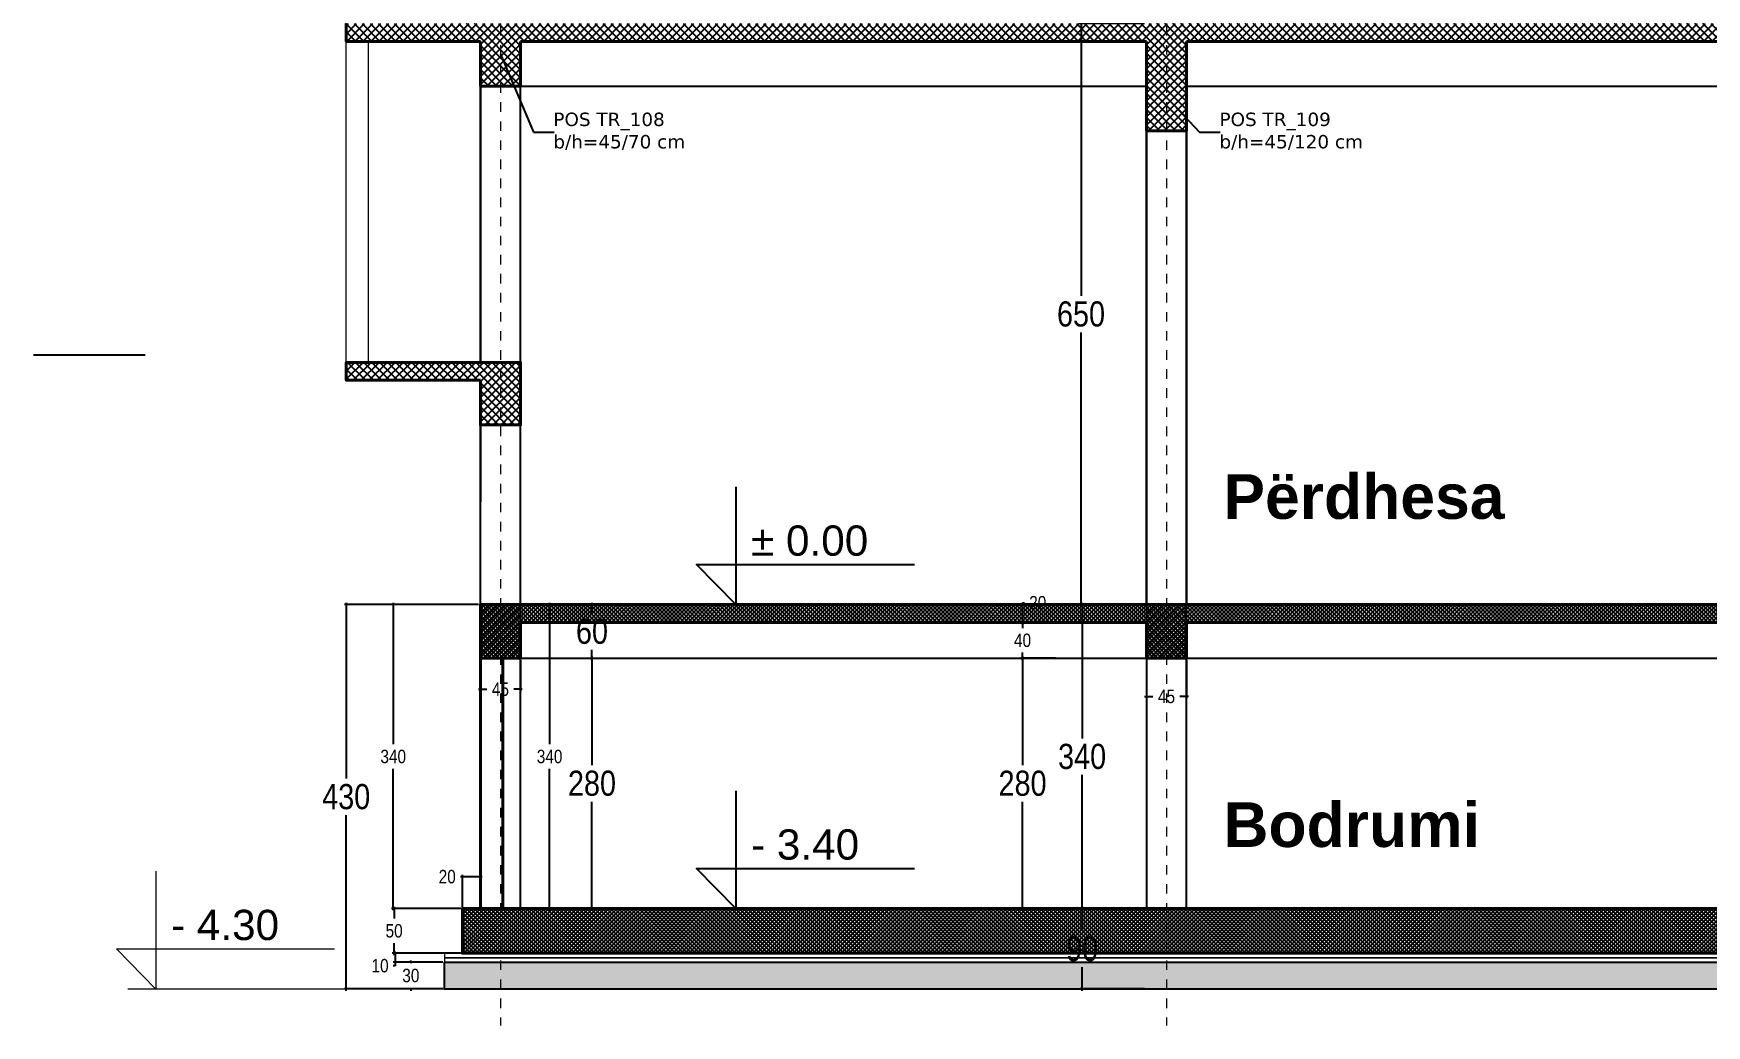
# Model space of a CAD drawing. Header units: centimetres. Extents: x 85226 to 578505, y -13061 to 170378.
# Drawn here: x 440003 to 441875, y 128143 to 129253 of the extents above; entities that cross this region are included whole.
import ezdxf

# ---------------------------------------------------------------- set-up
doc = ezdxf.new("R2010")
doc.units = ezdxf.units.CM
doc.linetypes.add('Dashed', pattern=[10.666667, 5.333333, -5.333333])
doc.linetypes.add('Dot & Dashed', pattern=[12.666666, 6.666666, -3.333333, 0, -2.666667])
for name, color, linetype, lineweight in [('0_Pen_No__6', 6, 'Continuous', 18), ('Akset_Pen_No__13', 13, 'Continuous', 18), ('Dimensionet', 150, 'Continuous', 15), ('Fasada', 7, 'Continuous', 15), ('muri', 7, 'Continuous', 40), ('New_01 Bodrumi_Pen_No__87', 87, 'Continuous', 18), ('Shtyllat', 1, 'Continuous', 25), ('Simbolet e kateve', 7, 'Continuous', 13), ('Spotat', 1, 'Continuous', 15)]:
    doc.layers.add(name, color=color, linetype=linetype, lineweight=lineweight)
doc.layers.add('New_Dimensionet_Pen_No__24', color=7, linetype='Continuous', lineweight=18, true_color=0x7f1f00)
doc.styles.add('Dimensionet CM', font='swissc.ttf', dxfattribs={"height": 15})
doc.styles.add('Mini shkronjat', font='simplex.shx', dxfattribs={"height": 6})
doc.dimstyles.new('Maxi shkronjat', dxfattribs={"dimscale": 2, "dimtxt": 30, "dimasz": 1, "dimexe": 1, "dimexo": 1, "dimgap": 3, "dimtad": 0, "dimtih": 1, "dimtoh": 1, "dimzin": 9, "dimtxsty": 'Dimensionet CM', "dimblk": 'ARCHTICK', "dimcen": 1, "dimdle": 1, "dimadec": 0, "dimazin": 0, "dimtfac": 1, "dimtmove": 0, "dimatfit": 3, "dimldrblk": 'ARCHTICK', "dimfxl": 1, "dimarcsym": 0})
pattern_1 = [(135, (305789.556, 198486.813), (-4.49012806, -4.49012806), []), (225, (305789.556, 198486.813), (4.49012806, -4.49012806), [])]

# ---------------------------------------------------------------- blocks, each defined once
blk = doc.blocks.new('_ArchTick')
at = {"layer": 'Spotat', "color": 0, "const_width": 0.15}
blk.add_lwpolyline([(-0.5, -0.5), (0.5, 0.5)], dxfattribs=at)
blk = doc.blocks.new('*D4611')
at = {"layer": 'DEFPOINTS', "color": 0, "transparency": 16777216}
for p in [(441148.5, 128554), (441109.5, 128274), (441148.5, 128274)]:
    blk.add_point(p, dxfattribs=at)
at = {"layer": 'Dimensionet', "color": 0, "lineweight": -2, "transparency": 16777216}
for p, q in [((441146.5, 128554), (441107.5, 128554)), ((441109.5, 128556), (441109.5, 128434.4)), ((441109.5, 128272), (441109.5, 128393.5)), ((441146.5, 128274), (441107.5, 128274))]:
    blk.add_line(p, q, dxfattribs=at)
at = {"layer": 'Dimensionet', "color": 0, "lineweight": -2, "transparency": 16777216, "xscale": 2, "yscale": 2, "zscale": 2}
for p, rotation in [((441109.5, 128554), 90), ((441109.5, 128274), 270)]:
    blk.add_blockref('_ArchTick', p, dxfattribs=dict(at, rotation=rotation))
at = {"layer": 'Dimensionet', "color": 0, "transparency": 16777216, "insert": (441109.5, 128414), "char_height": 15, "attachment_point": 5, "style": 'Dimensionet CM'}
blk.add_mtext('{\\H1.875x;280}', dxfattribs=at)
blk = doc.blocks.new('*D4612')
at = {"layer": 'DEFPOINTS', "color": 0, "transparency": 16777216}
for p in [(441109.5, 128594), (441123.5, 128594), (441148.5, 128554)]:
    blk.add_point(p, dxfattribs=at)
at = {"layer": 'Dimensionet', "color": 0, "lineweight": -2, "transparency": 16777216}
for p, q in [((441121.5, 128594), (441107.5, 128594)), ((441109.5, 128596), (441109.5, 128587.7)), ((441146.5, 128554), (441107.5, 128554)), ((441109.5, 128552), (441109.5, 128560.3))]:
    blk.add_line(p, q, dxfattribs=at)
at = {"layer": 'Dimensionet', "color": 0, "lineweight": -2, "transparency": 16777216, "xscale": 2, "yscale": 2, "zscale": 2}
for p, rotation in [((441109.5, 128594), 90), ((441109.5, 128554), 270)]:
    blk.add_blockref('_ArchTick', p, dxfattribs=dict(at, rotation=rotation))
at = {"layer": 'Dimensionet', "color": 0, "transparency": 16777216, "insert": (441109.5, 128574), "char_height": 15, "attachment_point": 5, "style": 'Dimensionet CM'}
blk.add_mtext('40', dxfattribs=at)
blk = doc.blocks.new('*D4613')
at = {"layer": 'DEFPOINTS', "color": 0, "transparency": 16777216}
for p in [(441109.5, 128614), (441123.5, 128614), (441123.5, 128594)]:
    blk.add_point(p, dxfattribs=at)
at = {"layer": 'Dimensionet', "color": 0, "lineweight": -2, "transparency": 16777216}
for p, q in [((441121.5, 128614), (441107.5, 128614)), ((441109.5, 128614), (441109.5, 128616)), ((441109.5, 128616), (441111.5, 128616)), ((441109.5, 128592), (441109.5, 128614)), ((441121.5, 128594), (441107.5, 128594))]:
    blk.add_line(p, q, dxfattribs=at)
at = {"layer": 'Dimensionet', "color": 0, "lineweight": -2, "transparency": 16777216, "xscale": 2, "yscale": 2, "zscale": 2}
for p, rotation in [((441109.5, 128614), 90), ((441109.5, 128594), 270)]:
    blk.add_blockref('_ArchTick', p, dxfattribs=dict(at, rotation=rotation))
at = {"layer": 'Dimensionet', "color": 0, "transparency": 16777216, "insert": (441126.5, 128616), "char_height": 15, "attachment_point": 5, "style": 'Dimensionet CM'}
blk.add_mtext('20', dxfattribs=at)
blk = doc.blocks.new('*D4892')
at = {"layer": 'DEFPOINTS', "color": 0, "transparency": 16777216}
for p in [(440548, 128614), (440580.5, 128614), (440548, 128274)]:
    blk.add_point(p, dxfattribs=at)
at = {"layer": 'Dimensionet', "color": 0, "lineweight": -2, "transparency": 16777216}
for p, q in [((440550, 128614), (440582.5, 128614)), ((440580.5, 128616), (440580.5, 128457.7)), ((440580.5, 128272), (440580.5, 128430.3)), ((440550, 128274), (440582.5, 128274))]:
    blk.add_line(p, q, dxfattribs=at)
at = {"layer": 'Dimensionet', "color": 0, "lineweight": -2, "transparency": 16777216, "xscale": 2, "yscale": 2, "zscale": 2}
for p, rotation in [((440580.5, 128614), 90), ((440580.5, 128274), 270)]:
    blk.add_blockref('_ArchTick', p, dxfattribs=dict(at, rotation=rotation))
at = {"layer": 'Dimensionet', "color": 0, "transparency": 16777216, "insert": (440580.5, 128444), "char_height": 15, "attachment_point": 5, "style": 'Dimensionet CM'}
blk.add_mtext('340', dxfattribs=at)
blk = doc.blocks.new('*D4614')
at = {"layer": 'DEFPOINTS', "color": 0, "transparency": 16777216}
for p in [(440580.5, 128554), (440627.9, 128554), (440566.3, 128274)]:
    blk.add_point(p, dxfattribs=at)
at = {"layer": 'Dimensionet', "color": 0, "lineweight": -2, "transparency": 16777216}
for p, q in [((440582.5, 128554), (440629.9, 128554)), ((440627.9, 128556), (440627.9, 128434.4)), ((440627.9, 128272), (440627.9, 128393.5)), ((440568.3, 128274), (440629.9, 128274))]:
    blk.add_line(p, q, dxfattribs=at)
at = {"layer": 'Dimensionet', "color": 0, "lineweight": -2, "transparency": 16777216, "xscale": 2, "yscale": 2, "zscale": 2}
for p, rotation in [((440627.9, 128554), 90), ((440627.9, 128274), 270)]:
    blk.add_blockref('_ArchTick', p, dxfattribs=dict(at, rotation=rotation))
at = {"layer": 'Dimensionet', "color": 0, "transparency": 16777216, "insert": (440627.9, 128414), "char_height": 15, "attachment_point": 5, "style": 'Dimensionet CM'}
blk.add_mtext('{\\H1.875x;280}', dxfattribs=at)
blk = doc.blocks.new('*D4893')
at = {"layer": 'DEFPOINTS', "color": 0, "transparency": 16777216}
for p in [(440606.2, 128614), (440627.9, 128614), (440606.2, 128554)]:
    blk.add_point(p, dxfattribs=at)
at = {"layer": 'Dimensionet', "color": 0, "lineweight": -2, "transparency": 16777216}
for p, q in [((440608.2, 128614), (440629.9, 128614)), ((440627.9, 128616), (440627.9, 128604.4)), ((440627.9, 128552), (440627.9, 128563.5)), ((440608.2, 128554), (440629.9, 128554))]:
    blk.add_line(p, q, dxfattribs=at)
at = {"layer": 'Dimensionet', "color": 0, "lineweight": -2, "transparency": 16777216, "xscale": 2, "yscale": 2, "zscale": 2}
for p, rotation in [((440627.9, 128614), 90), ((440627.9, 128554), 270)]:
    blk.add_blockref('_ArchTick', p, dxfattribs=dict(at, rotation=rotation))
at = {"layer": 'Dimensionet', "color": 0, "transparency": 16777216, "insert": (440627.9, 128584), "char_height": 15, "attachment_point": 5, "style": 'Dimensionet CM'}
blk.add_mtext('{\\H1.875x;60}', dxfattribs=at)
blk = doc.blocks.new('*D4894')
at = {"layer": 'DEFPOINTS', "color": 0, "transparency": 16777216}
for p in [(440503, 128614), (440405.6, 128274), (440503, 128274)]:
    blk.add_point(p, dxfattribs=at)
at = {"layer": 'Dimensionet', "color": 0, "lineweight": -2, "transparency": 16777216}
for p, q in [((440501, 128614), (440403.6, 128614)), ((440405.6, 128616), (440405.6, 128457.7)), ((440405.6, 128272), (440405.6, 128430.3)), ((440501, 128274), (440403.6, 128274))]:
    blk.add_line(p, q, dxfattribs=at)
at = {"layer": 'Dimensionet', "color": 0, "lineweight": -2, "transparency": 16777216, "xscale": 2, "yscale": 2, "zscale": 2}
for p, rotation in [((440405.6, 128614), 90), ((440405.6, 128274), 270)]:
    blk.add_blockref('_ArchTick', p, dxfattribs=dict(at, rotation=rotation))
at = {"layer": 'Dimensionet', "color": 0, "transparency": 16777216, "insert": (440405.6, 128444), "char_height": 15, "attachment_point": 5, "style": 'Dimensionet CM'}
blk.add_mtext('340', dxfattribs=at)
blk = doc.blocks.new('*D4895')
at = {"layer": 'DEFPOINTS', "color": 0, "transparency": 16777216}
for p in [(440483, 128274), (440406.6, 128224), (440483, 128224)]:
    blk.add_point(p, dxfattribs=at)
at = {"layer": 'Dimensionet', "color": 0, "lineweight": -2, "transparency": 16777216}
for p, q in [((440481, 128274), (440404.6, 128274)), ((440406.6, 128276), (440406.6, 128262.7)), ((440481, 128224), (440404.6, 128224)), ((440406.6, 128222), (440406.6, 128235.3))]:
    blk.add_line(p, q, dxfattribs=at)
at = {"layer": 'Dimensionet', "color": 0, "lineweight": -2, "transparency": 16777216, "xscale": 2, "yscale": 2, "zscale": 2}
for p, rotation in [((440406.6, 128274), 90), ((440406.6, 128224), 270)]:
    blk.add_blockref('_ArchTick', p, dxfattribs=dict(at, rotation=rotation))
at = {"layer": 'Dimensionet', "color": 0, "transparency": 16777216, "insert": (440406.6, 128249), "char_height": 15, "attachment_point": 5, "style": 'Dimensionet CM'}
blk.add_mtext('50', dxfattribs=at)
blk = doc.blocks.new('*D4896')
at = {"layer": 'DEFPOINTS', "color": 0, "transparency": 16777216}
for p in [(440463, 128224), (440407.6, 128214), (440463, 128214)]:
    blk.add_point(p, dxfattribs=at)
at = {"layer": 'Dimensionet', "color": 0, "lineweight": -2, "transparency": 16777216}
for p, q in [((440461, 128224), (440405.6, 128224)), ((440407.6, 128224), (440407.6, 128226)), ((440407.6, 128224), (440407.6, 128214)), ((440461, 128214), (440405.6, 128214)), ((440407.6, 128210), (440405.6, 128210)), ((440407.6, 128214), (440407.6, 128210))]:
    blk.add_line(p, q, dxfattribs=at)
at = {"layer": 'Dimensionet', "color": 0, "lineweight": -2, "transparency": 16777216, "xscale": 2, "yscale": 2, "zscale": 2}
for p, rotation in [((440407.6, 128224), 270), ((440407.6, 128214), 90)]:
    blk.add_blockref('_ArchTick', p, dxfattribs=dict(at, rotation=rotation))
at = {"layer": 'Dimensionet', "color": 0, "transparency": 16777216, "insert": (440390.9, 128210), "char_height": 15, "attachment_point": 5, "style": 'Dimensionet CM'}
blk.add_mtext('10', dxfattribs=at)
blk = doc.blocks.new('*D4897')
at = {"layer": 'DEFPOINTS', "color": 0, "transparency": 16777216}
for p in [(440463, 128214), (440425.3, 128184), (440463, 128184)]:
    blk.add_point(p, dxfattribs=at)
at = {"layer": 'Dimensionet', "color": 0, "lineweight": -2, "transparency": 16777216}
for p, q in [((440461, 128214), (440423.3, 128214)), ((440425.3, 128214), (440425.3, 128216)), ((440425.3, 128214), (440425.3, 128212.7)), ((440461, 128184), (440423.3, 128184)), ((440425.3, 128184), (440425.3, 128185.3)), ((440425.3, 128184), (440425.3, 128182))]:
    blk.add_line(p, q, dxfattribs=at)
at = {"layer": 'Dimensionet', "color": 0, "lineweight": -2, "transparency": 16777216, "xscale": 2, "yscale": 2, "zscale": 2}
for p, rotation in [((440425.3, 128214), 270), ((440425.3, 128184), 90)]:
    blk.add_blockref('_ArchTick', p, dxfattribs=dict(at, rotation=rotation))
at = {"layer": 'Dimensionet', "color": 0, "transparency": 16777216, "insert": (440425.3, 128199), "char_height": 15, "attachment_point": 5, "style": 'Dimensionet CM'}
blk.add_mtext('30', dxfattribs=at)
blk = doc.blocks.new('*D4898')
at = {"layer": 'DEFPOINTS', "color": 0, "transparency": 16777216}
for p in [(440353, 128614), (440503, 128614), (440463, 128184)]:
    blk.add_point(p, dxfattribs=at)
at = {"layer": 'Dimensionet', "color": 0, "lineweight": -2, "transparency": 16777216}
for p, q in [((440501, 128614), (440351, 128614)), ((440353, 128616), (440353, 128419.4)), ((440353, 128182), (440353, 128378.6)), ((440461, 128184), (440351, 128184))]:
    blk.add_line(p, q, dxfattribs=at)
at = {"layer": 'Dimensionet', "color": 0, "lineweight": -2, "transparency": 16777216, "xscale": 2, "yscale": 2, "zscale": 2}
for p, rotation in [((440353, 128614), 90), ((440353, 128184), 270)]:
    blk.add_blockref('_ArchTick', p, dxfattribs=dict(at, rotation=rotation))
at = {"layer": 'Dimensionet', "color": 0, "transparency": 16777216, "insert": (440353, 128399), "char_height": 15, "attachment_point": 5, "style": 'Dimensionet CM'}
blk.add_mtext('{\\H1.875x;430}', dxfattribs=at)
blk = doc.blocks.new('*D4615')
at = {"layer": 'DEFPOINTS', "color": 0, "transparency": 16777216}
for p in [(441174.9, 129264), (441248, 129264), (441248, 128614)]:
    blk.add_point(p, dxfattribs=at)
at = {"layer": 'Dimensionet', "color": 0, "lineweight": -2, "transparency": 16777216}
for p, q in [((441246, 129264), (441172.9, 129264)), ((441174.9, 129266), (441174.9, 128959.4)), ((441174.9, 128612), (441174.9, 128918.5)), ((441246, 128614), (441172.9, 128614))]:
    blk.add_line(p, q, dxfattribs=at)
at = {"layer": 'Dimensionet', "color": 0, "lineweight": -2, "transparency": 16777216, "xscale": 2, "yscale": 2, "zscale": 2}
for p, rotation in [((441174.9, 129264), 90), ((441174.9, 128614), 270)]:
    blk.add_blockref('_ArchTick', p, dxfattribs=dict(at, rotation=rotation))
at = {"layer": 'Dimensionet', "color": 0, "transparency": 16777216, "insert": (441174.9, 128939), "char_height": 15, "attachment_point": 5, "style": 'Dimensionet CM'}
blk.add_mtext('{\\H1.875x;650}', dxfattribs=at)
blk = doc.blocks.new('*D4616')
at = {"layer": 'DEFPOINTS', "color": 0, "transparency": 16777216}
for p in [(441215, 128614), (441176.1, 128274), (441215, 128274)]:
    blk.add_point(p, dxfattribs=at)
at = {"layer": 'Dimensionet', "color": 0, "lineweight": -2, "transparency": 16777216}
for p, q in [((441213, 128614), (441174.1, 128614)), ((441176.1, 128616), (441176.1, 128464.4)), ((441176.1, 128272), (441176.1, 128423.6)), ((441213, 128274), (441174.1, 128274))]:
    blk.add_line(p, q, dxfattribs=at)
at = {"layer": 'Dimensionet', "color": 0, "lineweight": -2, "transparency": 16777216, "xscale": 2, "yscale": 2, "zscale": 2}
for p, rotation in [((441176.1, 128614), 90), ((441176.1, 128274), 270)]:
    blk.add_blockref('_ArchTick', p, dxfattribs=dict(at, rotation=rotation))
at = {"layer": 'Dimensionet', "color": 0, "transparency": 16777216, "insert": (441176.1, 128444), "char_height": 15, "attachment_point": 5, "style": 'Dimensionet CM'}
blk.add_mtext('{\\H1.875x;340}', dxfattribs=at)
blk = doc.blocks.new('*D4901')
at = {"layer": 'DEFPOINTS', "color": 0, "transparency": 16777216}
for p in [(441248, 128554), (441293, 128554), (441293, 128511.2)]:
    blk.add_point(p, dxfattribs=at)
at = {"layer": 'Dimensionet', "color": 0, "lineweight": -2, "transparency": 16777216}
for p, q in [((441248, 128552), (441248, 128509.2)), ((441293, 128552), (441293, 128509.2)), ((441246, 128511.2), (441255.4, 128511.2)), ((441295, 128511.2), (441285.6, 128511.2))]:
    blk.add_line(p, q, dxfattribs=at)
at = {"layer": 'Dimensionet', "color": 0, "lineweight": -2, "transparency": 16777216, "xscale": 2, "yscale": 2, "zscale": 2, "rotation": 180}
blk.add_blockref('_ArchTick', (441248, 128511.2), dxfattribs=at)
at = {"layer": 'Dimensionet', "color": 0, "lineweight": -2, "transparency": 16777216, "xscale": 2, "yscale": 2, "zscale": 2}
blk.add_blockref('_ArchTick', (441293, 128511.2), dxfattribs=at)
at = {"layer": 'Dimensionet', "color": 0, "transparency": 16777216, "insert": (441270.5, 128511.2), "char_height": 15, "attachment_point": 5, "style": 'Dimensionet CM'}
blk.add_mtext('45', dxfattribs=at)
blk = doc.blocks.new('*D4902')
at = {"layer": 'DEFPOINTS', "color": 0, "transparency": 16777216}
for p in [(440503, 128554), (440548, 128554), (440503, 128519.3)]:
    blk.add_point(p, dxfattribs=at)
at = {"layer": 'Dimensionet', "color": 0, "lineweight": -2, "transparency": 16777216}
for p, q in [((440503, 128552), (440503, 128517.3)), ((440548, 128552), (440548, 128517.3)), ((440501, 128519.3), (440510.4, 128519.3)), ((440550, 128519.3), (440540.6, 128519.3))]:
    blk.add_line(p, q, dxfattribs=at)
at = {"layer": 'Dimensionet', "color": 0, "lineweight": -2, "transparency": 16777216, "xscale": 2, "yscale": 2, "zscale": 2, "rotation": 180}
blk.add_blockref('_ArchTick', (440503, 128519.3), dxfattribs=at)
at = {"layer": 'Dimensionet', "color": 0, "lineweight": -2, "transparency": 16777216, "xscale": 2, "yscale": 2, "zscale": 2}
blk.add_blockref('_ArchTick', (440548, 128519.3), dxfattribs=at)
at = {"layer": 'Dimensionet', "color": 0, "transparency": 16777216, "insert": (440525.5, 128519.3), "char_height": 15, "attachment_point": 5, "style": 'Dimensionet CM'}
blk.add_mtext('45', dxfattribs=at)
blk = doc.blocks.new('*D4903')
at = {"layer": 'DEFPOINTS', "color": 0, "transparency": 16777216}
for p in [(440483, 128309.6), (440483, 128274), (440503, 128274)]:
    blk.add_point(p, dxfattribs=at)
at = {"layer": 'Dimensionet', "color": 0, "lineweight": -2, "transparency": 16777216}
for p, q in [((440483, 128309.6), (440481, 128309.6)), ((440483, 128276), (440483, 128311.6)), ((440505, 128309.6), (440483, 128309.6)), ((440503, 128276), (440503, 128311.6))]:
    blk.add_line(p, q, dxfattribs=at)
at = {"layer": 'Dimensionet', "color": 0, "lineweight": -2, "transparency": 16777216, "xscale": 2, "yscale": 2, "zscale": 2, "rotation": 180}
blk.add_blockref('_ArchTick', (440483, 128309.6), dxfattribs=at)
at = {"layer": 'Dimensionet', "color": 0, "lineweight": -2, "transparency": 16777216, "xscale": 2, "yscale": 2, "zscale": 2}
blk.add_blockref('_ArchTick', (440503, 128309.6), dxfattribs=at)
at = {"layer": 'Dimensionet', "color": 0, "transparency": 16777216, "insert": (440466, 128309.6), "char_height": 15, "attachment_point": 5, "style": 'Dimensionet CM'}
blk.add_mtext('20', dxfattribs=at)
blk = doc.blocks.new('*D4904')
at = {"layer": 'DEFPOINTS', "color": 0, "transparency": 16777216}
for p in [(441248, 128274), (441176.1, 128184), (441248, 128184)]:
    blk.add_point(p, dxfattribs=at)
at = {"layer": 'Dimensionet', "color": 0, "lineweight": -2, "transparency": 16777216}
for p, q in [((441246, 128274), (441174.1, 128274)), ((441176.1, 128276), (441176.1, 128249.4)), ((441176.1, 128182), (441176.1, 128208.5)), ((441246, 128184), (441174.1, 128184))]:
    blk.add_line(p, q, dxfattribs=at)
at = {"layer": 'Dimensionet', "color": 0, "lineweight": -2, "transparency": 16777216, "xscale": 2, "yscale": 2, "zscale": 2}
for p, rotation in [((441176.1, 128274), 90), ((441176.1, 128184), 270)]:
    blk.add_blockref('_ArchTick', p, dxfattribs=dict(at, rotation=rotation))
at = {"layer": 'Dimensionet', "color": 0, "transparency": 16777216, "insert": (441176.1, 128229), "char_height": 15, "attachment_point": 5, "style": 'Dimensionet CM'}
blk.add_mtext('{\\H1.875x;90}', dxfattribs=at)

msp = doc.modelspace()

# ---------------------------------------------------------------- hatches: boundary and pattern name
h = msp.add_hatch()
h.set_pattern_fill('ANSI37', color=256, scale=2, angle=90, style=0)
h.set_pattern_definition(pattern_1)
h.paths.add_polyline_path([(440525.535, 129263.973), (440353.035, 129263.973), (440353.035, 129243.973), (440503.035, 129243.973), (440503.035, 129193.973), (440525.535, 129193.973)])
h.paths.add_polyline_path([(440548.035, 129243.973), (441248.035, 129243.973), (441248.035, 129143.973), (441270.535, 129143.973), (441270.535, 129263.973), (440525.535, 129263.973), (440525.535, 129193.973), (440548.035, 129193.973)])
h.paths.add_polyline_path([(442015.535, 129263.973), (441270.535, 129263.973), (441270.535, 129143.973), (441293.035, 129143.973), (441293.035, 129193.973), (441293.035, 129243.973), (441993.035, 129243.973), (441993.035, 129143.973), (442015.535, 129143.973)])
h.paths.add_polyline_path([(442760.535, 129263.973), (442015.535, 129263.973), (442015.535, 129143.973), (442038.035, 129143.973), (442038.035, 129193.973), (442038.035, 129243.973), (442738.035, 129243.973), (442738.035, 129143.973), (442760.535, 129143.973)])
h.paths.add_polyline_path([(443505.535, 129263.973), (442760.535, 129263.973), (442760.535, 129143.973), (442783.035, 129143.973), (442783.035, 129193.973), (442783.035, 129243.973), (443483.035, 129243.973), (443483.035, 129143.973), (443505.535, 129143.973)])
h.paths.add_polyline_path([(444250.535, 129263.973), (443505.535, 129263.973), (443505.535, 129143.973), (443528.035, 129143.973), (443528.035, 129193.973), (443528.035, 129243.973), (444228.035, 129243.973), (444228.035, 129143.973), (444250.535, 129143.973)])
h.paths.add_polyline_path([(444995.535, 129263.973), (444250.535, 129263.973), (444250.535, 129143.973), (444273.035, 129143.973), (444273.035, 129193.973), (444273.035, 129243.973), (444973.035, 129243.973), (444973.035, 129143.973), (444995.535, 129143.973)])
h.paths.add_polyline_path([(445018.035, 129263.973), (444995.535, 129263.973), (444995.535, 129143.973), (445018.035, 129143.973), (445018.035, 129193.973)])
h = msp.add_hatch()
h.set_pattern_fill('ANSI37', color=256, scale=2, angle=90, style=0)
h.set_pattern_definition(pattern_1)
h.paths.add_polyline_path([(440503.035, 128864.973), (440503.035, 128814.973), (440525.535, 128814.973), (440525.535, 128884.973), (440353.035, 128884.973), (440353.035, 128864.973)])
h.paths.add_polyline_path([(440525.535, 128814.973), (440548.035, 128814.973), (440548.035, 128884.973), (440525.535, 128884.973)])
h = msp.add_hatch()
h.set_pattern_fill('ANSI37', color=256, scale=2, angle=90, style=0)
h.set_pattern_definition(pattern_1)
h.paths.add_polyline_path([(440503.035, 128553.973), (440525.535, 128553.973), (440525.535, 128613.973), (440503.035, 128613.973)])
h.paths.add_polyline_path([(440525.535, 128553.973), (440548.035, 128553.973), (440548.035, 128613.973), (440525.535, 128613.973)])
h = msp.add_hatch()
h.set_pattern_fill('ANSI37', color=256)
h.set_pattern_definition([(45, (-606032.4683, 729613.727), (-2.24506403, 2.24506403), []), (135, (-606032.4683, 729613.727), (-2.24506403, -2.24506403), [])])
h.paths.add_polyline_path([(440503.035, 128613.973), (440503.035, 128553.973), (440548.035, 128553.973), (440548.035, 128593.973), (441248.035, 128593.973), (441248.035, 128553.973), (441293.035, 128553.973), (441293.035, 128593.973), (441993.035, 128593.973), (441993.035, 128553.973), (442038.035, 128553.973), (442038.035, 128593.973), (442738.035, 128593.973), (442738.035, 128553.973), (442783.035, 128553.973), (442783.035, 128593.973), (443483.035, 128593.973), (443483.035, 128553.973), (443528.035, 128553.973), (443528.035, 128593.973), (444228.035, 128593.973), (444228.035, 128553.973), (444273.035, 128553.973), (444273.035, 128593.973), (444973.035, 128593.973), (444973.035, 128553.973), (445018.035, 128553.973), (445018.035, 128613.973)])
h = msp.add_hatch()
h.set_pattern_fill('ANSI37', color=256, scale=2, angle=90, style=0)
h.set_pattern_definition([(135, (306534.556, 198486.813), (-4.49012806, -4.49012806), []), (225, (306534.556, 198486.813), (4.49012806, -4.49012806), [])])
h.paths.add_polyline_path([(441270.535, 128613.973), (441248.035, 128613.973), (441248.035, 128553.973), (441270.535, 128553.973)])
h.paths.add_polyline_path([(441293.035, 128613.973), (441270.535, 128613.973), (441270.535, 128553.973), (441293.035, 128553.973)])
h = msp.add_hatch()
h.set_pattern_fill('ANSI37', color=256)
h.set_pattern_definition([(45, (-606032.4683, 729907.1185), (-2.24506403, 2.24506403), []), (135, (-606032.4683, 729907.1185), (-2.24506403, -2.24506403), [])])
h.paths.add_polyline_path([(445038.035, 128223.973), (440483.035, 128223.973), (440483.035, 128273.973), (445038.035, 128273.973)])
h = msp.add_hatch()
h.set_pattern_fill('GRAVEL', color=256)
h.set_pattern_definition([(228.0127875, (-606014.1803, 729932.5185), (-203.200000016, -228.5999999858), [3.4172144, -338.3048364]), (184.969741, (-606016.4663, 729929.9785), (304.7999998794, 25.400001447), [5.8640472, -580.54048894]), (132.5104471, (-606022.3083, 729929.4705), (254.0000001073, -279.3999999025), [4.1348152, -409.34722794]), (267.273689, (-606032.2143, 729923.1205), (25.4000000532, 507.9999999973), [5.3400452, -528.66437426]), (292.83365418, (-606032.4683, 729917.7865), (-127.0000000106, 304.7999999956), [5.236337, -518.39807745]), (357.273689, (-606030.4363, 729912.9605), (-507.9999999973, 25.4000000532), [5.3400452, -528.66437426]), (37.69424047, (-606025.1023, 729912.7065), (-330.19999998536, -254.000000019), [7.0619366, -699.13115314]), (72.25532837, (-606019.5143, 729917.0245), (177.8000000478, 558.7999999848), [6.6671952, -660.052566]), (121.42956562, (-606017.4823, 729923.3745), (-203.2000000288, 330.1999999823), [5.35813, -530.455457]), (175.2363583, (-606020.2763, 729927.9465), (279.399999996, -25.400000044), [6.1171328, -299.7393695]), (222.3974378, (-606026.3723, 729928.4545), (-304.79999999025, -279.40000001064), [7.9107792, -783.1677251]), (138.81407483, (-606007.0683, 729922.8665), (-177.7999999893, 152.4000000124), [2.7000454, -267.30565824]), (171.4692344, (-606009.1003, 729924.6445), (330.2000000089, -50.7999999424), [5.1368198, -508.54638997]), (225, (-606014.18, 729925.406), (-4e-15, -25.4), [3.5920934, -32.3289311]), (203.1985905, (-606015.9583, 729928.4545), (127.0000000035, 50.799999991), [1.9344132, -191.5062237]), (291.8014095, (-606017.7363, 729927.6925), (-25.400000005, 76.199999998), [2.7356562, -134.0475299]), (30.96375653, (-606016.7203, 729925.1525), (76.200000002, 50.799999997), [4.4431966, -143.66298153]), (161.5650512, (-606012.91, 729927.4385), (50.8, -25.4), [3.2128714, -77.10898117]), (16.38954033, (-606032.4683, 729927.6925), (254, 76.2), [4.50088, -445.5882667]), (70.34617594, (-606028.1503, 729928.9625), (-101.6000000093, -279.3999999967), [3.7759894, -373.8221568]), (293.1985905, (-606012.9103, 729932.5185), (-50.799999991, 127.000000004), [3.868801, -189.5718359]), (343.61045967, (-606011.3863, 729928.9625), (-254.0000000053, 76.1999999822), [4.50088, -445.5882667]), (339.44395478, (-606032.4683, 729911.9445), (-127, 50.8), [4.340352, -212.67734313]), (294.7751406, (-606028.4043, 729910.4205), (-127.0000001512, 279.3999999313), [3.6367212, -360.0359338]), (66.8014095, (-606012.6563, 729907.1185), (50.799999992, 127.000000003), [3.868801, -189.5718359]), (17.35402464, (-606011.1323, 729910.6745), (-330.1999999934, -101.6000000213), [4.2578274, -421.5237598]), (69.44395478, (-606025.1023, 729907.1185), (-50.800000001, -127), [2.170176, -214.84751913]), (101.30993247, (-606014.1803, 729907.1185), (-25.4, 101.6), [1.295146, -128.21994965]), (165.96375653, (-606014.434, 729908.3885), (76.2, -25.4), [5.236337, -99.4905459]), (186.00900596, (-606019.5143, 729909.6585), (253.9999999987, 25.4000000133), [4.85267, -480.41364863]), (303.6900675, (-606016.72, 729922.8665), (-25.400000004, 50.8), [3.6632388, -87.9177636]), (353.15722659, (-606014.6883, 729919.8185), (431.80000000266, -50.7999999774), [6.3955676, -633.16009065]), (60.9453959, (-606008.3383, 729919.0565), (-101.600000003, -177.7999999984), [2.6150824, -258.8939232]), (90, (-606007.068, 729921.342), (-25.4, 25.4), [1.524, -23.876]), (120.25643716, (-606020.0223, 729910.4205), (101.5999999876, -177.800000007), [3.5286696, -349.33940773]), (48.0127875, (-606021.8003, 729913.4685), (203.2000000168, 228.599999985), [6.8344288, -334.887622]), (0, (-606017.228, 729918.548), (25.4, 25.4), [6.604, -18.796]), (325.3048465, (-606010.6243, 729918.5485), (254.0000000962, -177.7999998625), [4.0160956, -397.59316724]), (254.0546041, (-606007.3223, 729916.2625), (-25.399999998, -101.6), [3.6982908, -181.2165004]), (207.64597536, (-606008.3383, 729912.7065), (-482.6000000177, -253.9999999663), [6.021451, -596.12464423]), (175.42607874, (-606013.6723, 729909.9125), (-330.2, 25.4), [6.3702946, -630.65846456])])
h.paths.add_polyline_path([(440463.035, 128213.973), (445058.035, 128213.973), (445058.035, 128183.973), (440463.035, 128183.973)])

# ---------------------------------------------------------------- linework, layer by layer
for p, q in [((440503.035, 129243.973), (440503.035, 128884.973)), ((440503.035, 128884.973), (440503.035, 129243.973)), ((440548.035, 128613.973), (440548.035, 129243.973)), ((440525.535, 129229.681), (440562.407, 129142.604)), ((440548.035, 129193.973), (441248.035, 129193.973)), ((441248.035, 128613.973), (441248.035, 129193.973)), ((441248.035, 129193.973), (441248.035, 128613.973)), ((441293.035, 129193.973), (441293.035, 128613.973)), ((441293.035, 128613.973), (441293.035, 129193.973)), ((441293.035, 129193.973), (441993.035, 129193.973)), ((441278.19, 129173.378), (441307.407, 129142.604)), ((440562.407, 129142.604), (440585.702, 129142.604)), ((441248.035, 129143.973), (441293.035, 129143.973)), ((441307.407, 129142.604), (441330.702, 129142.604)), ((440128.203, 128893.167), (440003.203, 128893.167)), ((440503.035, 128864.973), (440503.035, 128729.125)), ((440503.035, 128593.973), (440503.035, 128864.973)), ((440503.035, 128814.973), (440503.035, 128729.125)), ((440548.035, 128553.973), (444973.035, 128553.973))]:
    msp.add_line(p, q)
for points in [[(440548.035, 128884.973), (440548.035, 128814.973), (440503.035, 128814.973), (440503.035, 128864.973)], [(440503.035, 128613.973), (440503.035, 128553.973), (440548.035, 128553.973), (440548.035, 128613.973), (440503.035, 128613.973)], [(441248.035, 128613.973), (441248.035, 128553.973), (441293.035, 128553.973), (441293.035, 128613.973), (441248.035, 128613.973)], [(440463.035, 128213.973), (445058.035, 128213.973), (445058.035, 128183.973), (440463.035, 128183.973), (440463.035, 128213.973)]]:
    msp.add_lwpolyline(points)
for points in [[(440503.035, 128273.973), (440548.035, 128273.973), (440548.035, 128553.973), (440503.035, 128553.973)], [(441248.035, 128273.973), (441293.035, 128273.973), (441293.035, 128553.973), (441248.035, 128553.973)]]:
    msp.add_lwpolyline(points, close=True)
at = {"layer": 'Akset_Pen_No__13', "color": 251, "linetype": 'Dashed', "ltscale": 2}
for p, q in [((440525.535, 130775.961), (440525.535, 128143.089)), ((441270.535, 130775.961), (441270.535, 128143.089))]:
    msp.add_line(p, q, dxfattribs=at)
at = {"layer": 'Dimensionet'}
msp.add_line((440463.035, 128183.973), (440108.864, 128183.973), dxfattribs=at)
at = {"layer": 'Fasada'}
msp.add_lwpolyline([(440140.163, 128315.615), (440140.163, 128183.973), (440096.043, 128228.861), (440339.976, 128228.861)], dxfattribs=at)
at = {"layer": 'muri'}
for p, q in [((440353.035, 129263.973), (440353.035, 129243.973)), ((440353.035, 129243.973), (440503.035, 129243.973)), ((440503.035, 129243.973), (440503.035, 129193.973)), ((440548.035, 129193.973), (440548.035, 129243.973)), ((440548.035, 129243.973), (441248.035, 129243.973)), ((441248.035, 129243.973), (441248.035, 129143.973)), ((441293.035, 129143.973), (441293.035, 129243.973)), ((441293.035, 129243.973), (441993.035, 129243.973)), ((440503.035, 129193.973), (440548.035, 129193.973)), ((441248.035, 129143.973), (441293.035, 129143.973)), ((440503.035, 128613.973), (451292.695, 128613.973))]:
    msp.add_line(p, q, dxfattribs=at)
for points in [[(440548.035, 128864.973), (440548.035, 128884.973), (440353.035, 128884.973), (440353.035, 128864.973), (440503.035, 128864.973)], [(440548.035, 128864.973), (440548.035, 128814.973), (440503.035, 128814.973), (440503.035, 128864.973)], [(445018.035, 128613.973), (440503.035, 128613.973), (440503.035, 128553.973), (440548.035, 128553.973), (440548.035, 128593.973), (441248.035, 128593.973), (441248.035, 128553.973), (441293.035, 128553.973), (441293.035, 128593.973), (441993.035, 128593.973)]]:
    msp.add_lwpolyline(points, dxfattribs=at)
for points in [[(440503.035, 128553.973), (440528.035, 128553.973), (440528.035, 128273.973), (440503.035, 128273.973)], [(445038.035, 128223.973), (440483.035, 128223.973), (440483.035, 128273.973), (445038.035, 128273.973)]]:
    msp.add_lwpolyline(points, close=True, dxfattribs=at)
at = {"layer": 'New_01 Bodrumi_Pen_No__87', "color": 87, "linetype": 'Continuous', "lineweight": 18}
for p, q in [((440353.035, 128864.973), (440353.035, 130457.973)), ((440378.035, 128884.973), (440378.035, 129243.973)), ((440503.035, 128884.973), (440503.035, 129243.973)), ((440503.035, 128729.125), (440503.035, 128864.973))]:
    msp.add_line(p, q, dxfattribs=at)
at = {"layer": 'New_Dimensionet_Pen_No__24', "color": 26, "linetype": 'Continuous', "lineweight": 18, "true_color": 0x7f1f00}
for points in [[(440483.035, 128223.973), (440463.035, 128223.973), (440463.035, 128218.973), (445038.035, 128218.973), (445058.035, 128218.973), (445058.035, 128223.973), (440483.035, 128223.973)], [(440483.035, 128218.973), (440463.035, 128218.973), (440463.035, 128213.973), (445038.035, 128213.973), (445058.035, 128213.973), (445058.035, 128218.973), (440483.035, 128218.973)]]:
    msp.add_lwpolyline(points, dxfattribs=at)
at = {"layer": 'Shtyllat'}
for points in [[(440788.942, 128745.615), (440788.942, 128613.973), (440744.822, 128658.861), (440988.755, 128658.861)], [(440788.942, 128405.615), (440788.942, 128273.973), (440744.822, 128318.861), (440988.755, 128318.861)]]:
    msp.add_lwpolyline(points, dxfattribs=at)

# ---------------------------------------------------------------- texts
at = {"char_height": 15, "width": 180.47916, "attachment_point": 1, "style": 'Mini shkronjat'}
for s, insert in [('{\\fVerdana|b0|i0|c0|p34;POS TR_108\\Pb/h=45/70 cm}', (440584.694, 129164.39)), ('{\\fVerdana|b0|i0|c0|p34;POS TR_109\\Pb/h=45/120 cm}', (441329.694, 129164.39))]:
    msp.add_mtext(s, dxfattribs=dict(at, insert=insert))
at = {"layer": '0_Pen_No__6', "linetype": 'Dot & Dashed', "lineweight": 18, "ltscale": 3, "char_height": 50, "attachment_point": 1, "style": 'Dimensionet CM'}
for s, insert in [('{\\fArial|b1|i0|c0|p34;Përdhesa}', (441334.092, 128759.934)), ('{\\fArial|b1|i0|c0|p34;Bodrumi}', (441334.092, 128392.868))]:
    msp.add_mtext(s, dxfattribs=dict(at, insert=insert))
at = {"layer": 'Shtyllat', "char_height": 33.858, "attachment_point": 1, "style": 'Dimensionet CM'}
for s, insert in [('{\\fArial|b0|i0|c0|p34;%%P 0.00}', (440805.798, 128702.575)), ('{\\fArial|b0|i0|c0|p34;- 3.40}', (440805.798, 128362.575))]:
    msp.add_mtext_dynamic_manual_height_columns(s, width=456.26137, gutter_width=90, heights=[0], dxfattribs=dict(at, insert=insert))
at = {"layer": 'Simbolet e kateve', "insert": (440157.019, 128272.575), "char_height": 33.858, "attachment_point": 1, "style": 'Dimensionet CM'}
msp.add_mtext_dynamic_manual_height_columns('{\\fArial|b0|i0|c0|p34;- 4.30}', width=456.26137, gutter_width=90, heights=[0], dxfattribs=at)

# ---------------------------------------------------------------- dimensions: what is measured, and where the dimension line sits
at = {"layer": 'Dimensionet'}
for base, p1, p2, picture, middle in [((441174.891, 129263.973), (441248.035, 128613.973), (441248.035, 129263.973), '*D4615', (441174.891, 128938.973)), ((440353.008, 128613.973), (440463.035, 128183.973), (440503.035, 128613.973), '*D4898', (440353.008, 128398.973)), ((440627.932, 128613.973), (440606.234, 128553.973), (440606.234, 128613.973), '*D4893', (440627.932, 128583.973)), ((441176.054, 128273.973), (441215.035, 128613.973), (441215.035, 128273.973), '*D4616', (441176.054, 128443.973)), ((440627.932, 128553.973), (440566.286, 128273.973), (440580.537, 128553.973), '*D4614', (440627.932, 128413.973)), ((441109.498, 128273.973), (441148.479, 128553.973), (441148.479, 128273.973), '*D4611', (441109.498, 128413.973)), ((441176.054, 128183.973), (441248.035, 128273.973), (441248.035, 128183.973), '*D4904', (441176.054, 128228.973))]:
    dim = msp.add_linear_dim(base=base, p1=p1, p2=p2, angle=90, text='{\\H1.875x;<>}', dimstyle='Maxi shkronjat', dxfattribs=at)
    dim.commit()
    dim.dimension.update_dxf_attribs({"geometry": picture, "text_midpoint": middle})
for base, p1, p2, picture, middle in [((441109.498, 128613.973), (441123.479, 128593.973), (441123.479, 128613.973), '*D4613', (441126.498, 128615.973)), ((440405.619, 128273.973), (440503.035, 128613.973), (440503.035, 128273.973), '*D4894', (440405.619, 128443.973)), ((440580.537, 128613.973), (440548.035, 128273.973), (440548.035, 128613.973), '*D4892', (440580.537, 128443.973)), ((441109.498, 128593.973), (441148.479, 128553.973), (441123.479, 128593.973), '*D4612', (441109.498, 128573.973)), ((440406.619, 128223.973), (440483.035, 128273.973), (440483.035, 128223.973), '*D4895', (440406.619, 128248.973)), ((440407.619, 128213.973), (440463.035, 128223.973), (440463.035, 128213.973), '*D4896', (440390.892, 128209.973)), ((440425.299, 128183.973), (440463.035, 128213.973), (440463.035, 128183.973), '*D4897', (440425.299, 128198.973))]:
    dim = msp.add_linear_dim(base=base, p1=p1, p2=p2, angle=90, dimstyle='Maxi shkronjat', dxfattribs=at)
    dim.commit()
    dim.dimension.update_dxf_attribs({"geometry": picture, "text_midpoint": middle})
for base, p1, p2, picture, middle in [((440503.035, 128519.28), (440548.035, 128553.973), (440503.035, 128553.973), '*D4902', (440525.535, 128519.28)), ((441293.035, 128511.215), (441248.035, 128553.973), (441293.035, 128553.973), '*D4901', (441270.535, 128511.215)), ((440483.035, 128309.551), (440503.035, 128273.973), (440483.035, 128273.973), '*D4903', (440466.035, 128309.551))]:
    dim = msp.add_linear_dim(base=base, p1=p1, p2=p2, dimstyle='Maxi shkronjat', dxfattribs=at)
    dim.commit()
    dim.dimension.update_dxf_attribs({"geometry": picture, "text_midpoint": middle})

doc.saveas('drawing.dxf')
